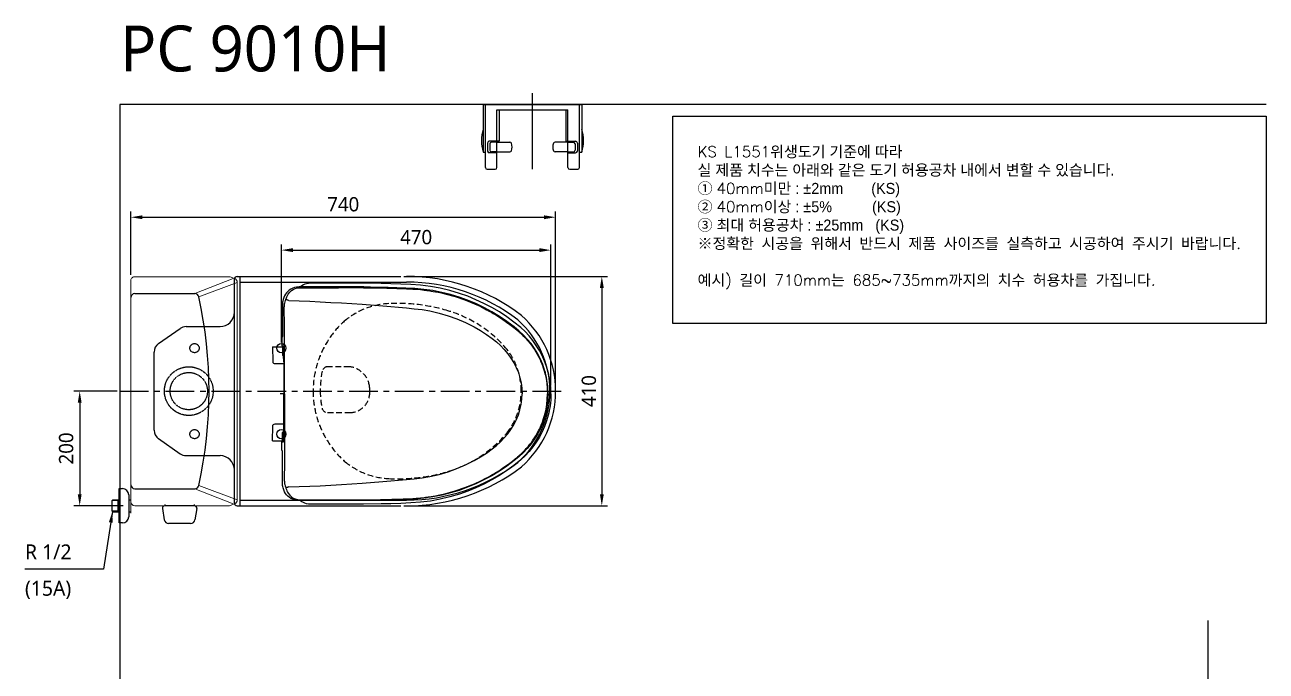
# Model space of a CAD drawing. Extents: x 4642 to 6831, y -64 to 2191.
# Drawn here: x 4665 to 6831, y 1063 to 2191 of the extents above; entities that cross this region are included whole.
import ezdxf

# ---------------------------------------------------------------- set-up
doc = ezdxf.new("R2010")
doc.units = 0
doc.header["$LTSCALE"] = 20
doc.header["$MEASUREMENT"] = 0
for name, pattern in [('CENTER', [2, 1.25, -0.25, 0.25, -0.25]), ('HIDDEN', [0.375, 0.25, -0.125]), ('HIDDEN2', [0.1875, 0.125, -0.0625])]:
    doc.linetypes.add(name, pattern=pattern)
doc.layers.get('0').update_dxf_attribs({"linetype": 'CONTINUOUS'})
doc.layers.get('DEFPOINTS').update_dxf_attribs({"linetype": 'CONTINUOUS'})
for name, color, linetype in [('1', 1, 'CONTINUOUS'), ('2', 2, 'CONTINUOUS'), ('3', 3, 'CONTINUOUS'), ('4', 4, 'CONTINUOUS'), ('6', 6, 'CONTINUOUS'), ('CEN', 1, 'CENTER'), ('CENTER', 2, 'CENTER'), ('FAUCET', 4, 'CONTINUOUS')]:
    doc.layers.add(name, color=color, linetype=linetype)
doc.styles.add('GHS', font='romans', dxfattribs={"bigfont": 'ghs'})
doc.styles.add('ROMANS', font='romans.shx')
doc.styles.get("Standard").update_dxf_attribs({"font": 'NanumGothic.ttf'})
doc.dimstyles.new('ISO-25', dxfattribs={"dimtxt": 15, "dimasz": 15, "dimexe": 5, "dimexo": 0.625, "dimgap": 3, "dimtad": 1, "dimtxsty": 'Standard', "dimcen": 2.5, "dimadec": 0, "dimazin": 0, "dimtfac": 1, "dimtmove": 0, "dimatfit": 3, "dimfxl": 0, "dimarcsym": 0})
doc.dimstyles.get("Standard").update_dxf_attribs({"dimtxt": 0.18, "dimasz": 0.18, "dimexe": 0.18, "dimexo": 0.0625, "dimgap": 0.09, "dimtad": 0, "dimtih": 1, "dimtoh": 1, "dimdec": 4, "dimzin": 0, "dimdsep": 46, "dimtxsty": 'Standard', "dimcen": 0.09, "dimadec": 0, "dimazin": 0, "dimtfac": 1, "dimtdec": 4, "dimtofl": 0, "dimtmove": 0, "dimatfit": 3, "dimfxl": 0, "dimtolj": 1, "dimtzin": 0, "dimarcsym": 0})

# ---------------------------------------------------------------- blocks, each defined once
blk = doc.blocks.new('A$C1DB11E7F')
for p, q in [((110.7, 485.8, 0), (110.7, 474.3, 0)), ((110.7, 485.8, 0), (136.3, 485.3, 0)), ((110.7, 483.8, 0), (110.7, 480.8, 0)), ((140.2, 481.3, 0), (140.2, 474.3, 0)), ((245.2, 481.3, 0), (245.2, 474.3, 0)), ((274.7, 485.8, 0), (249.1, 485.3, 0)), ((274.7, 485.8, 0), (274.7, 474.3, 0)), ((274.7, 483.8, 0), (274.7, 480.8, 0)), ((94.6, 469.2, 0), (108.7, 469.2, 0)), ((110.7, 474.3, 0), (110.7, 468.5, 0)), ((112.2, 468.5, 0), (124.4, 468.5, 0)), ((124.5, 467.7, 0), (124.4, 468.3, 0)), ((125.9, 467, 0), (126, 465.9, 0)), ((126.2, 467, 0), (126.2, 467.9, 0)), ((126.2, 466.3, 0), (126.2, 467, 0)), ((126.2, 466.3, 0), (126.2, 465.9, 0)), ((137.2, 466.1, 0), (126.2, 466.3, 0)), ((140.2, 474.3, 0), (140.2, 465.8, 0)), ((245.2, 474.3, 0), (245.2, 465.8, 0)), ((248.1, 466.1, 0), (259.2, 466.3, 0)), ((259.2, 467, 0), (259.2, 467.9, 0)), ((259.2, 466.3, 0), (259.2, 467, 0)), ((259.2, 466.3, 0), (259.2, 465.9, 0)), ((259.5, 467, 0), (259.4, 465.9, 0)), ((260.9, 467.7, 0), (261, 468.3, 0)), ((273.2, 468.5, 0), (261, 468.5, 0)), ((274.7, 474.3, 0), (274.7, 468.5, 0)), ((290.8, 469.2, 0), (276.7, 469.2, 0)), ((6.4, 439.1, 0), (6.4, 439.1, 0)), ((6.4, 439.1, 0), (6.4, 439.1, 0)), ((379, 439.1, 0), (379, 439.1, 0)), ((379, 439.1, 0), (379, 439.1, 0))]:
    blk.add_line(p, q)
at = {"elevation": 0}
for points in [[(136.3, 485.3), (137.2, 485.2), (138, 484.9), (139.1, 484.1), (139.9, 482.8), (140.2, 481.3)], [(249.1, 485.3), (248.2, 485.2), (247.4, 484.9), (246.3, 484.1), (245.5, 482.8), (245.2, 481.3)], [(6.8, 444), (7.6, 447.4), (8.7, 450.4), (10.2, 453.6), (12.3, 456.7), (14.2, 458.9), (16.4, 461.1), (19, 463.1), (21.9, 464.8), (25, 466.2), (28.5, 467.3), (31.2, 467.9)], [(28.3, 462.4), (25.6, 461.5), (23.4, 460.6), (21.1, 459.5), (19.2, 458.3), (15.6, 455.6), (12.8, 452.7), (10.7, 449.5), (9.2, 446.1), (8.1, 442.3), (7.8, 438.3)], [(41, 465.1), (40.4, 465), (39.8, 465), (39.1, 465), (38.4, 464.9), (37.7, 464.9), (37.4, 464.8), (36.7, 464.8), (36.1, 464.7), (35.4, 464.5), (34.5, 464.4), (32.2, 463.8), (30.3, 463.1), (28.3, 462.4)], [(30.2, 457.3), (29.5, 458.9), (29.2, 459.7), (29.2, 459.8), (29.1, 459.9), (28.9, 460.4), (28.5, 461.6), (28.3, 462.4)], [(30.2, 457.3), (30.7, 439), (31.4, 420.7), (32.3, 402.3), (33.3, 383.9), (34.4, 365.5), (36.7, 329.3), (39.4, 293.1), (40.6, 279.4), (41.7, 265.7), (43, 252), (44.3, 238.4), (45.9, 224.7), (48.3, 211.2), (52, 195.2), (56.6, 179.4), (62.2, 163.9), (68.7, 148.8), (76.1, 134.1)], [(192.7, 464.8), (178.9, 464.8), (165.2, 464.9), (151.5, 464.9), (137.8, 464.9), (124.1, 464.9), (109.7, 464.9), (75.1, 465), (41, 465.1)], [(94, 469.1), (94, 469.1), (94.1, 469.1)], [(94.1, 469.1), (94.3, 469.2)], [(94.3, 469.2), (94.6, 469.2)], [(94.6, 469.2), (94.7, 469.2)], [(94.6, 469.2), (94.7, 469.2)], [(110.7, 466.9), (110.7, 467), (110.8, 467.5), (110.9, 467.7), (111.1, 468), (111.2, 468.1), (111.3, 468.2), (111.6, 468.4), (111.9, 468.5), (112.2, 468.5)], [(110.7, 468.5), (110.7, 468), (110.7, 467.4), (110.7, 467.1)], [(124.4, 468.3), (124.4, 468.5), (124.4, 468.5)], [(124.4, 468.5), (124.7, 468.5), (124.9, 468.4), (125.2, 468.3), (125.4, 468.1), (125.8, 467.6), (125.8, 467.4)], [(124.5, 465.9), (124.5, 466), (124.5, 467), (124.5, 467.7)], [(125.8, 467.4), (125.9, 467)], [(192.7, 464.8), (206.5, 464.8), (220.2, 464.9), (233.9, 464.9), (247.6, 464.9), (261.3, 464.9), (275.7, 464.9), (310.3, 465), (344.4, 465.1)], [(259.6, 467.4), (259.5, 467)], [(261, 468.5), (260.7, 468.5), (260.5, 468.4), (260.2, 468.3), (260, 468.1), (259.6, 467.6), (259.6, 467.4)], [(260.9, 465.9), (260.9, 466), (260.9, 467), (260.9, 467.7)], [(261, 468.3), (261, 468.5), (261, 468.5)], [(274.7, 466.9), (274.7, 467), (274.6, 467.5), (274.5, 467.7), (274.3, 468), (274.2, 468.1), (274.1, 468.2), (273.8, 468.4), (273.5, 468.5), (273.2, 468.5)], [(274.7, 468.5), (274.7, 468), (274.7, 467.4), (274.7, 467.1)], [(290.8, 469.2), (290.7, 469.2)], [(290.8, 469.2), (290.7, 469.2)], [(291.1, 469.2), (290.8, 469.2)], [(291.3, 469.1), (291.1, 469.2)], [(291.4, 469.1), (291.4, 469.1), (291.3, 469.1)], [(355.2, 457.3), (354.7, 439), (354, 420.7), (353.1, 402.3), (352.1, 383.9), (351, 365.5), (348.7, 329.3), (346, 293.1), (344.8, 279.4), (343.7, 265.7), (342.4, 252), (341.1, 238.4), (339.5, 224.7), (337.1, 211.2), (333.4, 195.2), (328.8, 179.4), (323.2, 163.9), (316.7, 148.8), (309.3, 134.1)], [(344.4, 465.1), (345, 465), (345.6, 465), (346.3, 465), (347, 464.9), (347.7, 464.9), (348, 464.8), (348.7, 464.8), (349.3, 464.7), (350, 464.5), (350.9, 464.4), (353.2, 463.8), (355.1, 463.1), (357.1, 462.4)], [(378.6, 444), (377.8, 447.4), (376.7, 450.4), (375.2, 453.6), (373.1, 456.7), (371.2, 458.9), (369, 461.1), (366.4, 463.1), (363.5, 464.8), (360.3, 466.2), (356.9, 467.3), (354.2, 467.9)], [(355.2, 457.3), (355.9, 458.9), (356.2, 459.7), (356.2, 459.8), (356.3, 459.9), (356.5, 460.4), (356.9, 461.6), (357.1, 462.4)], [(357.1, 462.4), (359.8, 461.5), (362, 460.6), (364.3, 459.5), (366.2, 458.3), (369.8, 455.6), (372.6, 452.7), (374.7, 449.5), (376.2, 446.1), (377.2, 442.3), (377.6, 438.3)], [(0, 419.2), (0.2, 422.7), (0.9, 426.2), (1.8, 429.2), (2.9, 431.8), (4.4, 434.6), (5.8, 436.7), (6.4, 437.4)], [(6.4, 439.1), (6.7, 443), (6.8, 444)], [(6.5, 326.4), (6.4, 345.4), (6.4, 376.3), (6.4, 383.1), (6.4, 389.8), (6.4, 396.1), (6.4, 402), (6.4, 405.8), (6.4, 410.6), (6.4, 416.3), (6.4, 422.9), (6.4, 430.6), (6.4, 439.1)], [(7.8, 438.3), (7.7, 427.1), (7.7, 416.6), (7.7, 406.6), (7.7, 397.5), (7.7, 394.3), (7.7, 391.2), (7.7, 387.9), (7.7, 384.8), (7.7, 382.7), (7.7, 379.9), (7.7, 376.6), (7.7, 375.7), (7.7, 374.7), (7.7, 373.7), (7.7, 372.6), (7.7, 371.5), (7.7, 370.4), (7.6, 361.2), (7.6, 350.9), (7.6, 339.6), (7.7, 327.1), (7.7, 323.8), (7.7, 322.3), (7.7, 320.8), (7.7, 319.2), (7.7, 317.6), (7.8, 315.9), (7.8, 314.1), (7.9, 309), (7.9, 303.5), (8.1, 297.5), (8.2, 291.1), (8.3, 286), (8.5, 281.5), (8.6, 277.5), (8.7, 274.1), (8.8, 271.2), (8.9, 268.8), (9.1, 263.2), (9.3, 257.5), (9.5, 251.9), (9.7, 248.2), (10, 241.1), (10.4, 235.3), (11.1, 227.3), (11.4, 224.1), (11.8, 221.3), (12.1, 218.7), (12.4, 216.6), (12.6, 214.7), (12.8, 213.3), (13.1, 211.3), (13.5, 208.7), (14.1, 205.4), (14.8, 201.3), (15.7, 196.5), (16.9, 191.1), (18.3, 184.9), (23.2, 167.2), (29, 150), (35.8, 133.2), (40.7, 122.5), (46, 112.1), (47.3, 109.7), (48.6, 107.5), (49.8, 105.2), (51.1, 102.9), (52.5, 100.6), (53.8, 98.4), (55.1, 96.2), (59.1, 89.8), (63.3, 83.6), (67.6, 77.4), (71.7, 71.8), (75.3, 67.1), (78.9, 62.6), (82.2, 58.5), (83, 57.5), (83.9, 56.6), (84.6, 55.7), (85.4, 54.8), (86.2, 54), (86.9, 53.1), (91.1, 48.7), (94.6, 45.2), (97.1, 42.9), (99, 41.2), (101.4, 39.1), (104.5, 36.6), (107.9, 34), (111.7, 31.3), (115.7, 28.6), (119.5, 26.3), (123.9, 23.8), (128.9, 21.1), (131, 20.1), (133.3, 19), (135.6, 18), (138.1, 16.9), (140.7, 15.9), (143.4, 14.8), (147.7, 13.3), (152.9, 11.7), (159, 10.1), (166.1, 8.5), (174, 7.3), (182.9, 6.4), (192.7, 6)], [(377.6, 438.3), (377.7, 427.1), (377.7, 416.6), (377.7, 406.6), (377.7, 397.5), (377.7, 394.3), (377.7, 391.2), (377.7, 387.9), (377.7, 384.8), (377.7, 382.7), (377.7, 379.9), (377.7, 376.6), (377.7, 375.7), (377.7, 374.7), (377.7, 373.7), (377.7, 372.6), (377.7, 371.5), (377.7, 370.4), (377.8, 361.2), (377.8, 350.9), (377.8, 339.6), (377.7, 327.1), (377.7, 323.8), (377.7, 322.3), (377.7, 320.8), (377.7, 319.2), (377.6, 317.6), (377.6, 315.9), (377.6, 314.1), (377.5, 309), (377.5, 303.5), (377.3, 297.5), (377.2, 291.1), (377.1, 286), (376.9, 281.5), (376.8, 277.5), (376.7, 274.1), (376.6, 271.2), (376.5, 268.8), (376.3, 263.2), (376.1, 257.5), (375.9, 251.9), (375.7, 248.2), (375.4, 241.1), (375, 235.3), (374.3, 227.3), (374, 224.1), (373.6, 221.3), (373.3, 218.7), (373, 216.6), (372.8, 214.7), (372.6, 213.3), (372.3, 211.3), (371.9, 208.7), (371.3, 205.4), (370.6, 201.3), (369.7, 196.5), (368.5, 191.1), (367.1, 184.9), (362.2, 167.2), (356.4, 150), (349.6, 133.2), (344.7, 122.5), (339.3, 112.1), (338.1, 109.7), (336.8, 107.5), (335.6, 105.2), (334.3, 102.9), (332.9, 100.6), (331.6, 98.4), (330.3, 96.2), (326.3, 89.8), (322.1, 83.6), (317.8, 77.4), (313.7, 71.8), (310.1, 67.1), (306.5, 62.6), (303.2, 58.5), (302.3, 57.5), (301.5, 56.6), (300.8, 55.7), (300, 54.8), (299.2, 54), (298.5, 53.1), (294.3, 48.7), (290.7, 45.2), (288.3, 42.9), (286.4, 41.2), (284, 39.1), (280.9, 36.6), (277.5, 34), (273.7, 31.3), (269.7, 28.6), (265.9, 26.3), (261.5, 23.8), (256.5, 21.1), (254.4, 20.1), (252.1, 19), (249.8, 18), (247.3, 16.9), (244.7, 15.9), (242, 14.8), (237.7, 13.3), (232.5, 11.7), (226.4, 10.1), (219.3, 8.5), (211.4, 7.3), (202.5, 6.4), (192.7, 6)], [(379, 439.1), (378.7, 443), (378.6, 444)], [(378.9, 326.4), (379, 345.4), (379, 376.3), (379, 383.1), (379, 389.8), (379, 396.1), (379, 402), (379, 405.8), (379, 410.6), (379, 416.3), (379, 422.9), (379, 430.6), (379, 439.1)], [(385.4, 419.2), (385.2, 422.7), (384.5, 426.2), (383.6, 429.2), (382.5, 431.8), (381, 434.6), (379.6, 436.7), (379, 437.4)], [(192.7, 0), (188.5, 0.1), (182.1, 0.4), (176.5, 0.9), (171.8, 1.4), (167.9, 2), (163.7, 2.8), (159.4, 3.7), (155.1, 4.7), (145.2, 7.6), (135.6, 11.1), (126.2, 15.3), (117, 20.1), (108.3, 25.5), (99.9, 31.4), (91.9, 38), (84.4, 45), (77.4, 52.6), (67.7, 64.6), (58.6, 77), (50.1, 89.9), (42.3, 103.2), (35.1, 116.9), (28.6, 130.9), (22.7, 145.2), (17.6, 159.7), (12.7, 176.3), (8.7, 193.1), (5.6, 210.1), (3.5, 227.3), (2.3, 244.5), (1.5, 261.8), (0.9, 279.1), (0.5, 296.4), (0.1, 326.8), (0, 357.2), (0, 363.9), (0, 370.5), (0, 376.7), (0, 382.6), (0, 386.3), (0, 391), (0, 396.6), (0, 403.2), (0, 410.7), (0, 419.2)], [(0, 419.2), (0, 419.2), (0, 419.2)], [(192.7, 0), (196.9, 0.1), (203.3, 0.4), (208.9, 0.9), (213.6, 1.4), (217.4, 2), (221.7, 2.8), (226, 3.7), (230.3, 4.7), (240.1, 7.6), (249.8, 11.1), (259.2, 15.3), (268.3, 20.1), (277.1, 25.5), (285.5, 31.4), (293.5, 38), (301, 45), (308, 52.6), (317.7, 64.6), (326.8, 77), (335.3, 89.9), (343.1, 103.2), (350.3, 116.9), (356.8, 130.9), (362.7, 145.2), (367.8, 159.7), (372.7, 176.3), (376.7, 193.1), (379.8, 210.1), (381.9, 227.3), (383.1, 244.5), (383.9, 261.8), (384.5, 279.1), (384.9, 296.4), (385.3, 326.8), (385.4, 357.2), (385.4, 363.9), (385.4, 370.5), (385.4, 376.7), (385.4, 382.6), (385.4, 386.3), (385.4, 391), (385.4, 396.6), (385.4, 403.2), (385.4, 410.7), (385.4, 419.2)], [(385.4, 419.2), (385.4, 419.2), (385.4, 419.2)], [(181.8, 5.3), (178.8, 5.6), (173.2, 6.3), (168.4, 7), (164.5, 7.7), (160.2, 8.6), (155.9, 9.7), (151.6, 10.9), (141.7, 14.3), (132.1, 18.3), (122.8, 23.1), (113.9, 28.5), (105.3, 34.6), (97.3, 41.2), (89.7, 48.5), (82.7, 56.2), (76.1, 64.3), (66.6, 76.8), (57.9, 89.7), (49.7, 103.1), (42.3, 116.9), (35.5, 131), (29.5, 145.5), (24.2, 160.2), (19.6, 175.2), (15.9, 190.5), (12.8, 205.9), (10.6, 221.5), (9.1, 237.1), (8.3, 252.8), (7.2, 283.7), (6.6, 314.5), (6.5, 326.4)], [(203.6, 5.3), (206.6, 5.6), (212.2, 6.3), (217, 7), (220.9, 7.7), (225.2, 8.6), (229.5, 9.7), (233.8, 10.9), (243.7, 14.3), (253.3, 18.3), (262.6, 23.1), (271.5, 28.5), (280.1, 34.6), (288.1, 41.2), (295.7, 48.5), (302.7, 56.2), (309.3, 64.3), (318.7, 76.8), (327.5, 89.7), (335.7, 103.1), (343.1, 116.9), (349.9, 131), (355.9, 145.5), (361.2, 160.2), (365.7, 175.2), (369.5, 190.5), (372.6, 205.9), (374.8, 221.5), (376.2, 237.1), (377, 252.8), (378.2, 283.7), (378.8, 314.5), (378.9, 326.4)], [(76.1, 134.1), (82.4, 123.1), (89.2, 112.5), (96.5, 102.2), (102.2, 94.7), (108.7, 87.8), (115.6, 81.3), (122.9, 75.3), (130.5, 69.7), (138.5, 64.7), (146.9, 60.4), (155.7, 56.8), (164.7, 54), (173.9, 51.9), (183.3, 50.7), (192.7, 50.3)], [(309.3, 134.1), (303, 123.1), (296.2, 112.5), (288.9, 102.2), (283.2, 94.7), (276.7, 87.8), (269.8, 81.3), (262.5, 75.3), (254.9, 69.7), (246.8, 64.7), (238.5, 60.4), (229.7, 56.8), (220.7, 54), (211.5, 51.9), (202.1, 50.7), (192.7, 50.3)], [(192.7, 4.9), (185.3, 5.1), (181.8, 5.3)], [(192.7, 4.9), (200.1, 5.1), (203.6, 5.3)]]:
    blk.add_lwpolyline(points, dxfattribs=at)
at = {"extrusion": (0, 0, -1)}
for centre, major_axis, ratio, start_param, end_param in [((108.8, 467.6, 0), (0.24, -1.54), 0.922859, 3.294378, 4.866949), ((137.2, 463.1, 0), (-3, 0), 0.999391, 1.58825, 1.913167), ((137.2, 463.1, 0), (-3, 0), 0.999391, 1.913167, 1.94548)]:
    blk.add_ellipse(centre, major_axis=major_axis, ratio=ratio, start_param=start_param, end_param=end_param, dxfattribs=at)
for centre, major_axis, ratio, start_param, end_param in [((248.2, 463.1, 0), (3, 0), 0.999391, 1.913167, 1.94548), ((248.2, 463.1, 0), (3, 0), 0.999391, 1.58825, 1.913167), ((276.6, 467.6, 0), (-0.24, -1.54), 0.922859, 3.294378, 4.866949)]:
    blk.add_ellipse(centre, major_axis=major_axis, ratio=ratio, start_param=start_param, end_param=end_param)
for points, knots in [([(31.2, 467.9, 0), (31.4, 467.9, 0), (32.4, 468, 0), (34, 468.2, 0), (35.4, 468.3, 0), (36.1, 468.3, 0)], [0.8969833, 0.8969833, 0.8969833, 0.8969833, 0.9130435, 0.9565217, 1, 1, 1, 1]), ([(36.1, 468.3, 0), (38.3, 468.3, 0), (42.6, 468.3, 0), (48.6, 468.3, 0), (54.2, 468.3, 0), (59.4, 468.3, 0), (64.2, 468.3, 0), (68.8, 468.3, 0), (73, 468.3, 0), (76.9, 468.3, 0), (80.5, 468.3, 0), (83.9, 468.3, 0), (86.8, 468.3, 0), (88.6, 468.2, 0), (89.3, 468.2, 0)], [0, 0, 0, 0, 0.0833333, 0.1666667, 0.25, 0.3333333, 0.4166667, 0.5, 0.5833333, 0.6666667, 0.75, 0.8333333, 0.9166667, 0.9899497, 0.9899497, 0.9899497, 0.9899497]), ([(108.7, 469.2, 0), (108.7, 469.2, 0), (108.7, 469.2, 0), (108.7, 469.1, 0), (108.8, 469.1, 0)], [0.8469089, 0.8469089, 0.8469089, 0.8469089, 0.9166667, 1, 1, 1, 1]), ([(110.2, 467.6, 0), (110.2, 467.4, 0), (110.2, 466.9, 0), (110.2, 466.5, 0), (110.2, 466.2, 0), (110.2, 466.2, 0)], [0, 0, 0, 0, 0.3333333, 0.6666667, 0.6977408, 0.6977408, 0.6977408, 0.6977408]), ([(110.6, 466.1, 0), (110.6, 466.1, 0), (110.6, 466.1, 0), (110.6, 466.2, 0), (110.6, 466.3, 0), (110.6, 466.4, 0), (110.7, 466.9, 0)], [0.4380291, 0.4380291, 0.4380291, 0.4380291, 0.4524758, 0.4524758, 0.4524758, 0.5595101, 0.5595101, 0.5595101, 0.5595101]), ([(274.8, 466.1, 0), (274.8, 466.1, 0), (274.8, 466.1, 0), (274.8, 466.2, 0), (274.8, 466.3, 0), (274.7, 466.4, 0), (274.7, 466.9, 0)], [0.4380291, 0.4380291, 0.4380291, 0.4380291, 0.4524758, 0.4524758, 0.4524758, 0.5595101, 0.5595101, 0.5595101, 0.5595101]), ([(275.2, 467.6, 0), (275.2, 467.4, 0), (275.2, 466.9, 0), (275.2, 466.5, 0), (275.2, 466.2, 0), (275.2, 466.2, 0)], [0, 0, 0, 0, 0.3333333, 0.6666667, 0.6977408, 0.6977408, 0.6977408, 0.6977408]), ([(276.7, 469.2, 0), (276.7, 469.2, 0), (276.7, 469.2, 0), (276.6, 469.1, 0), (276.6, 469.1, 0)], [0.8469089, 0.8469089, 0.8469089, 0.8469089, 0.9166667, 1, 1, 1, 1]), ([(349.3, 468.3, 0), (347.1, 468.3, 0), (342.8, 468.3, 0), (336.8, 468.3, 0), (331.2, 468.3, 0), (326, 468.3, 0), (321.2, 468.3, 0), (316.6, 468.3, 0), (312.4, 468.3, 0), (308.5, 468.3, 0), (304.9, 468.3, 0), (301.5, 468.3, 0), (298.6, 468.3, 0), (296.8, 468.2, 0), (296.1, 468.2, 0)], [0, 0, 0, 0, 0.0833333, 0.1666667, 0.25, 0.3333333, 0.4166667, 0.5, 0.5833333, 0.6666667, 0.75, 0.8333333, 0.9166667, 0.9899497, 0.9899497, 0.9899497, 0.9899497]), ([(354.2, 467.9, 0), (354, 467.9, 0), (353, 468, 0), (351.4, 468.2, 0), (350, 468.3, 0), (349.3, 468.3, 0)], [0.8969833, 0.8969833, 0.8969833, 0.8969833, 0.9130435, 0.9565217, 1, 1, 1, 1])]:
    blk.add_open_spline(points, degree=3, knots=knots)
for points in [[(89.3, 468.2, 0), (89.4, 468.2, 0), (89.5, 468.2, 0), (89.6, 468.2, 0)], [(89.6, 468.2, 0), (89.8, 468.2, 0), (90.1, 468.2, 0), (90.5, 468.2, 0), (91, 468.2, 0), (91.4, 468.3, 0), (91.8, 468.3, 0), (92.1, 468.4, 0), (92.5, 468.4, 0), (92.7, 468.5, 0), (93, 468.5, 0), (93.2, 468.6, 0), (93.3, 468.7, 0), (93.3, 468.7, 0)], [(93.3, 468.7, 0), (93.4, 468.7, 0), (93.5, 468.8, 0), (93.7, 468.9, 0), (93.9, 469, 0), (94, 469.1, 0)], [(108.8, 469.1, 0), (108.8, 468.8, 0), (108.9, 468.2, 0), (109, 467.4, 0), (109.1, 466.9, 0), (109.1, 466.6, 0)], [(109.1, 466.6, 0), (109.1, 466.6, 0), (109.2, 466.5, 0), (109.2, 466.5, 0), (109.4, 466.4, 0), (109.6, 466.3, 0), (109.8, 466.3, 0), (110, 466.2, 0), (110.3, 466.1, 0), (110.7, 466.1, 0), (111.1, 466, 0), (111.4, 466, 0), (111.9, 466, 0), (112.3, 465.9, 0), (112.7, 465.9, 0), (113, 465.9, 0), (113.2, 465.9, 0)], [(111.9, 468.4, 0), (111.5, 468.5, 0), (111.1, 468.5, 0), (110.7, 468.5, 0)], [(113.2, 465.9, 0), (116.1, 465.9, 0), (122.2, 465.9, 0), (131.9, 465.9, 0), (142.4, 465.9, 0), (153.7, 465.9, 0), (165.7, 465.9, 0), (178.7, 465.9, 0), (187.9, 465.9, 0), (192.7, 465.9, 0)], [(126.2, 467.9, 0), (126, 467.9, 0), (125.8, 467.9, 0), (125.6, 467.9, 0)], [(272.2, 465.9, 0), (269.3, 465.9, 0), (263.2, 465.9, 0), (253.5, 465.9, 0), (243, 465.9, 0), (231.7, 465.9, 0), (219.6, 465.9, 0), (206.7, 465.9, 0), (197.5, 465.9, 0), (192.7, 465.9, 0)], [(259.2, 467.9, 0), (259.4, 467.9, 0), (259.6, 467.9, 0), (259.8, 467.9, 0)], [(276.3, 466.6, 0), (276.2, 466.6, 0), (276.2, 466.5, 0), (276.1, 466.5, 0), (276, 466.4, 0), (275.8, 466.3, 0), (275.6, 466.3, 0), (275.4, 466.2, 0), (275, 466.1, 0), (274.7, 466.1, 0), (274.3, 466, 0), (273.9, 466, 0), (273.5, 466, 0), (273.1, 465.9, 0), (272.6, 465.9, 0), (272.3, 465.9, 0), (272.2, 465.9, 0)], [(273.5, 468.4, 0), (273.9, 468.5, 0), (274.3, 468.5, 0), (274.7, 468.5, 0)], [(276.6, 469.1, 0), (276.6, 468.8, 0), (276.5, 468.2, 0), (276.3, 467.4, 0), (276.3, 466.9, 0), (276.3, 466.6, 0)], [(292.1, 468.7, 0), (292, 468.7, 0), (291.9, 468.8, 0), (291.6, 468.9, 0), (291.5, 469, 0), (291.4, 469.1, 0)], [(295.8, 468.2, 0), (295.6, 468.2, 0), (295.3, 468.2, 0), (294.9, 468.2, 0), (294.4, 468.2, 0), (294, 468.3, 0), (293.6, 468.3, 0), (293.3, 468.4, 0), (292.9, 468.4, 0), (292.6, 468.5, 0), (292.4, 468.5, 0), (292.2, 468.6, 0), (292.1, 468.7, 0), (292.1, 468.7, 0)], [(296.1, 468.2, 0), (296, 468.2, 0), (295.9, 468.2, 0), (295.8, 468.2, 0)]]:
    blk.add_open_spline(points, degree=3)
at = {"layer": 'CEN', "ltscale": 20}
blk.add_line((192.7, 465.9, 0), (192.7, 472.2, 0), dxfattribs=at)
blk = doc.blocks.new('*D23')
at = {"layer": '3', "color": 3, "lineweight": -2}
for p, q in [((4826.5, 1551.8), (4751.2, 1551.8)), ((4761.2, 1531.8), (4761.2, 1371.8)), ((4836.8, 1351.8), (4751.2, 1351.8))]:
    blk.add_line(p, q, dxfattribs=at)
at = {"layer": '3', "color": 3}
for points in [[(4757.8, 1531.8), (4764.5, 1531.8), (4761.2, 1551.8)], [(4757.8, 1371.8), (4764.5, 1371.8), (4761.2, 1351.8)]]:
    blk.add_solid(points, dxfattribs=at)
at = {"layer": 'DEFPOINTS', "color": 0}
for p in [(4836.5, 1551.8), (4761.2, 1351.8), (4846.8, 1351.8)]:
    blk.add_point(p, dxfattribs=at)
at = {"layer": '3', "color": 2, "insert": (4737.6, 1451.8), "char_height": 25, "attachment_point": 5, "rotation": 90}
blk.add_mtext('\\A1;200', dxfattribs=at)
blk = doc.blocks.new('*D26')
at = {"layer": '3', "color": 3, "lineweight": -2}
for p, q in [((5113, 1636.8), (5113, 1807.7)), ((5133, 1797.7), (5563.1, 1797.7)), ((5583.1, 1561.8), (5583.1, 1807.7))]:
    blk.add_line(p, q, dxfattribs=at)
at = {"layer": '3', "color": 3}
for points in [[(5133, 1801.1), (5133, 1794.4), (5113, 1797.7)], [(5563.1, 1801.1), (5563.1, 1794.4), (5583.1, 1797.7)]]:
    blk.add_solid(points, dxfattribs=at)
at = {"layer": 'DEFPOINTS', "color": 0}
for p in [(5583.1, 1797.7), (5113, 1626.8), (5583.1, 1551.8)]:
    blk.add_point(p, dxfattribs=at)
at = {"layer": '3', "color": 2, "insert": (5348.1, 1820.2), "char_height": 25, "attachment_point": 5}
blk.add_mtext('\\A1;470', dxfattribs=at)
blk = doc.blocks.new('*D27')
at = {"layer": '3', "color": 3, "lineweight": -2}
for p, q in [((5326.5, 1751.8), (5682, 1751.8)), ((5672, 1731.8), (5672, 1371.8)), ((5326.5, 1351.8), (5682, 1351.8))]:
    blk.add_line(p, q, dxfattribs=at)
at = {"layer": '3', "color": 3}
for points in [[(5668.7, 1731.8), (5675.4, 1731.8), (5672, 1751.8)], [(5668.7, 1371.8), (5675.4, 1371.8), (5672, 1351.8)]]:
    blk.add_solid(points, dxfattribs=at)
at = {"layer": 'DEFPOINTS', "color": 0}
for p in [(5316.5, 1751.8), (5316.5, 1351.8), (5672, 1351.8)]:
    blk.add_point(p, dxfattribs=at)
at = {"layer": '3', "color": 2, "insert": (5649.5, 1551.8), "char_height": 25, "attachment_point": 5, "rotation": 90}
blk.add_mtext('\\A1;410', dxfattribs=at)
blk = doc.blocks.new('*D33')
at = {"layer": '3', "color": 3, "lineweight": -2}
for p, q in [((4850.4, 1754.8), (4850.4, 1865.1)), ((5591.4, 1562), (5591.4, 1865.1)), ((4870.4, 1855.1), (5571.4, 1855.1))]:
    blk.add_line(p, q, dxfattribs=at)
at = {"layer": '3', "color": 3}
for points in [[(4870.4, 1858.4), (4870.4, 1851.7), (4850.4, 1855.1)], [(5571.4, 1858.4), (5571.4, 1851.7), (5591.4, 1855.1)]]:
    blk.add_solid(points, dxfattribs=at)
at = {"layer": 'DEFPOINTS', "color": 0}
for p in [(5591.4, 1855.1), (4850.4, 1744.8), (5591.4, 1552)]:
    blk.add_point(p, dxfattribs=at)
at = {"layer": '3', "color": 2, "insert": (5220.9, 1877.6), "char_height": 25, "attachment_point": 5}
blk.add_mtext('\\A1;740', dxfattribs=at)

msp = doc.modelspace()

# ---------------------------------------------------------------- linework, layer by layer
at = {"linetype": 'Continuous', "lineweight": 0}
for p, q in [((4850.4, 1744.8), (4850.4, 1551.8)), ((4857.4, 1751.3), (5021.6, 1751.3)), ((4962.1, 1722.1), (5028.7, 1748.3)), ((5035.6, 1741.3), (4968.9, 1716.3)), ((5023.5, 1751), (5031.5, 1748.1)), ((5036, 1741.4), (5036, 1551.8)), ((4850.4, 1676.8), (4850.4, 1714.3)), ((4850.4, 1676.8), (4850.4, 1551.8)), ((4850.4, 1358.7), (4850.4, 1551.8)), ((4850.4, 1426.7), (4850.4, 1551.8)), ((5036, 1362.1), (5036, 1551.8)), ((5035.6, 1362.2), (4968.9, 1387.2)), ((4850.4, 1376.7), (4850.4, 1339.2)), ((4962.1, 1381.5), (5028.7, 1355.3)), ((4857.4, 1351.7), (5021.6, 1351.7)), ((5023.5, 1352.1), (5031.5, 1355.4))]:
    msp.add_line(p, q, dxfattribs=at)
for p, q in [((5031, 1414.3), (5031, 1746.8)), ((5041, 1414.3), (5041, 1751.8)), ((4857.4, 1722.1), (4962, 1722.1)), ((4898.7, 1634.7), (4936.4, 1661)), ((4891, 1551.8), (4891, 1619.9)), ((4891, 1483.6), (4891, 1551.8)), ((4898.7, 1468.9), (4936.4, 1442.5)), ((5031, 1356.8), (5031, 1414.3)), ((5041, 1351.8), (5041, 1414.3)), ((4857.4, 1381.5), (4962, 1381.5))]:
    msp.add_line(p, q)
at = {"linetype": 'Continuous'}
for p, q in [((5036, 1751.8), (5321.5, 1751.8)), ((5041, 1741.8), (5331.5, 1741.8)), ((5036, 1351.8), (5321.5, 1351.8)), ((5041, 1361.8), (5331.5, 1361.8))]:
    msp.add_line(p, q, dxfattribs=at)
at = {"ltscale": 0.1}
for p, q in [((4946.7, 1664.3), (5006, 1664.3)), ((4946.7, 1439.3), (5006, 1439.3))]:
    msp.add_line(p, q, dxfattribs=at)
at = {"linetype": 'HIDDEN2', "ltscale": 0.1}
for centre, radius in [((4961.5, 1626.8), 8), ((4951.5, 1551.8), 42.5), ((4951.5, 1551.8), 32.5), ((4961.5, 1476.8), 8)]:
    msp.add_circle(centre, radius, dxfattribs=at)
at = {"linetype": 'Continuous'}
for centre in [(5113, 1626.8), (5113, 1476.8)]:
    msp.add_circle(centre, 8, dxfattribs=at)
at = {"linetype": 'Continuous', "lineweight": 0}
for centre, radius, start, end in [((4857, 1744.8), 6.58, 86.374, 179.3015), ((5021.6, 1746.3), 5, 67.5667, 90), ((5028.8, 1741.4), 7.25, 0, 67.5667), ((4857.4, 1358.7), 7, 180.0383, 270.0382), ((5021.6, 1356.7), 5, 270, 292.4333), ((5028.8, 1362.1), 7.25, 292.4333, 0)]:
    msp.add_arc(centre, radius, start, end, dxfattribs=at)
for centre, radius, start, end in [((5036, 1746.8), 5, 90, 180), ((4857.4, 1715), 7.05, 90, 180), ((4962, 1715), 7.05, 11.3395, 90), ((5006, 1689.3), 25, 270, 0), ((4909, 1619.9), 18, 124.992, 180), ((4909, 1483.6), 18, 180, 235.008), ((5006, 1414.3), 25, 0, 90), ((4857.4, 1388.5), 7.05, 180, 270), ((4962, 1388.5), 7.05, 270, 348.6605), ((5036, 1356.8), 5, 180, 270)]:
    msp.add_arc(centre, radius, start, end)
at = {"linetype": 'Continuous'}
for centre, radius, start, end in [((5416, 1552), 165.4, 359.9196, 48.5535), ((5416.1, 1552), 175.3, 359.9239, 48.7209), ((5416, 1551.5), 165.4, 311.4465, 0.0804), ((5416.1, 1551.5), 175.3, 311.2791, 0.0761)]:
    msp.add_arc(centre, radius, start, end, dxfattribs=at)
at = {"ltscale": 0.1}
for centre, start, end in [((4946.7, 1646.3), 90, 124.992), ((4946.7, 1457.3), 235.008, 270)]:
    msp.add_arc(centre, 18, start, end, dxfattribs=at)
at = {"layer": '1'}
msp.add_line((5551, 1938.8), (5551, 2071.5), dxfattribs=at)
at = {"layer": '3', "color": 2, "linetype": 'HIDDEN', "ltscale": 2}
for p, q in [((5232.2, 1594.3), (5193.7, 1594.3)), ((5193.7, 1514.3), (5232.2, 1514.3))]:
    msp.add_line(p, q, dxfattribs=at)
at = {"layer": '3', "color": 4}
for p, q in [((4846.8, 1362), (4850.4, 1362)), ((4846.8, 1341.5), (4850.4, 1341.5))]:
    msp.add_line(p, q, dxfattribs=at)
at = {"layer": '3'}
msp.add_lwpolyline([(5795.9, 2031.2), (6831, 2031.2), (6831, 1669.7), (5795.9, 1669.7)], close=True, dxfattribs=at)
at = {"layer": '3', "color": 0}
for centre, radius, start, end in [((5331.9, 1424.1), 327.7, 52.4167, 90.0631), ((5331.9, 1424.1), 317.7, 52.4499, 90.0631), ((4223.9, 1551.8), 762.9, 347.5428, 12.4572), ((5331.9, 1679.4), 317.7, 269.9369, 307.5501), ((5331.9, 1679.4), 327.7, 269.9369, 307.5833)]:
    msp.add_arc(centre, radius, start, end, dxfattribs=at)
at = {"layer": '3', "color": 2, "linetype": 'HIDDEN', "ltscale": 2}
for centre, radius, start, end in [((5306.8, 1574.6), 130, 92.8031, 129.3492), ((5315.6, 1395.8), 309, 73.4958, 92.8031), ((5342.3, 1485.9), 215, 40.1131, 73.4958), ((5331.7, 1552), 163.3, 131.0763, 180.0826), ((5412.6, 1551.9), 118.8, 359.9294, 37.6229), ((5372.2, 1551.8), 191.4, 169.5901, 180.0039), ((5193.7, 1584.3), 10, 90, 167.8487), ((5227.3, 1554.8), 39.8, 7.6772, 82.8964), ((5217.4, 1551.8), 50, 0, 9.5941), ((5331.7, 1551.5), 163.3, 179.9174, 228.9237), ((5321.4, 1551.8), 140.6, 180, 192.1513), ((5232.2, 1549.3), 35, 270, 350.4059), ((5217.4, 1551.8), 50, 350.4059, 0), ((5412.6, 1551.6), 118.8, 322.3771, 0.0706), ((5193.7, 1524.3), 10, 192.1513, 270), ((5342.3, 1617.7), 215, 286.5042, 319.8869), ((5306.8, 1529), 130, 230.6508, 267.1969), ((5315.6, 1707.8), 309, 267.1969, 286.5042)]:
    msp.add_arc(centre, radius, start, end, dxfattribs=at)
at = {"layer": '4'}
for p, q in [((5465, 2051.8), (5637, 2051.8)), ((5465, 2051.8), (5465, 1968.8)), ((5469, 1941.8), (5469, 2051.8)), ((5489, 2042.5), (5613, 2042.5)), ((5489, 1941.8), (5489, 2042.5)), ((5492.7, 2042.5), (5492.7, 1987.5)), ((5609.2, 2042.5), (5609.2, 1987.5)), ((5613, 1941.8), (5613, 2042.5)), ((5633, 1941.8), (5633, 2051.8)), ((5637, 2051.8), (5637, 1968.8)), ((5472.6, 1984.5), (5472.6, 1970.5)), ((5489, 1987.5), (5475.6, 1987.5)), ((5476.6, 1983), (5476.6, 1972)), ((5489, 1986), (5479.6, 1986)), ((5492.7, 1987.5), (5489, 1987.5)), ((5489, 1986), (5511.4, 1986)), ((5613, 1986), (5590.5, 1986)), ((5609.2, 1987.5), (5613, 1987.5)), ((5613, 1987.5), (5626.3, 1987.5)), ((5613, 1986), (5622.3, 1986)), ((5625.3, 1983), (5625.3, 1972)), ((5629.3, 1984.5), (5629.3, 1970.5)), ((5465, 1968.8), (5469, 1968.8)), ((5489, 1967.5), (5475.6, 1967.5)), ((5489, 1969), (5479.6, 1969)), ((5489, 1969), (5511.4, 1969)), ((5613, 1969), (5590.5, 1969)), ((5613, 1969), (5622.3, 1969)), ((5613, 1967.5), (5626.3, 1967.5)), ((5633, 1968.8), (5637, 1968.8)), ((5472, 1938.8), (5486, 1938.8)), ((5616, 1938.8), (5630, 1938.8)), ((4829.8, 1321.8), (4829.8, 1381.8)), ((4829.8, 1381.8), (4835.8, 1381.8)), ((4846.8, 1370.8), (4846.8, 1332.8)), ((4817.8, 1361), (4818.8, 1362)), ((4817.8, 1342.5), (4817.8, 1361)), ((4828.3, 1361), (4817.8, 1361)), ((4818.8, 1362), (4829.8, 1362)), ((4828.3, 1341.5), (4828.3, 1362)), ((4828.3, 1361), (4829.3, 1362)), ((4829.8, 1361.4), (4829.8, 1342.1)), ((4828.3, 1342.5), (4817.8, 1342.5)), ((4818.8, 1341.5), (4817.8, 1342.5)), ((4818.8, 1341.5), (4829.8, 1341.5)), ((4829.3, 1341.5), (4828.3, 1342.5)), ((4835.8, 1321.8), (4829.8, 1321.8))]:
    msp.add_line(p, q, dxfattribs=at)
for centre, radius, start, end in [((5530.1, 1988.8), 68.2, 162.9409, 197.0591), ((5571.8, 1988.8), 68.2, 342.9409, 17.0591), ((5475.6, 1984.5), 3, 90, 180), ((5479.6, 1983), 3, 90, 180), ((5479.6, 1972), 3, 180, 270), ((5511.4, 1983), 3, 20.743, 90), ((5511.4, 1972), 3, 270, 339.257), ((5496.9, 1977.5), 18.5, 339.257, 20.743), ((5605, 1977.5), 18.5, 159.257, 200.743), ((5590.5, 1983), 3, 90, 159.257), ((5590.5, 1972), 3, 200.743, 270), ((5622.3, 1983), 3, 0, 90), ((5622.3, 1972), 3, 270, 0), ((5626.3, 1984.5), 3, 0, 90), ((5475.6, 1970.5), 3, 180, 270), ((5626.3, 1970.5), 3, 270, 0), ((5472, 1941.8), 3, 180, 270), ((5486, 1941.8), 3, 270, 0), ((5616, 1941.8), 3, 180, 270), ((5630, 1941.8), 3, 270, 0), ((4835.8, 1370.8), 11, 0, 90), ((4835.8, 1332.8), 11, 270, 0)]:
    msp.add_arc(centre, radius, start, end, dxfattribs=at)
at = {"layer": '6'}
msp.add_lwpolyline([(6831, 2051.8), (4831, 2051.8), (4831, 151.8), (6729.9, 151.8), (6729.9, 1151.8)], dxfattribs=at)
at = {"layer": 'CENTER', "linetype": 'CENTER', "ltscale": 2}
msp.add_line((4831.1, 1551.8), (5604.4, 1551.8), dxfattribs=at)
at = {"layer": 'FAUCET', "color": 4}
for p, q in [((4905.4, 1347.2), (4908.7, 1327.4)), ((4961.6, 1351.7), (4909.2, 1351.7)), ((4909.8, 1354.3), (4909.8, 1351.7)), ((4961, 1354.3), (4961, 1351.7)), ((4965.4, 1347.2), (4962.1, 1327.4)), ((4954.5, 1321), (4916.3, 1321))]:
    msp.add_line(p, q, dxfattribs=at)
for centre, radius, start, end in [((4909.2, 1347.9), 3.84, 90, 189.4623), ((4961.6, 1347.9), 3.84, 350.5377, 90), ((4916.3, 1328.7), 7.69, 189.4623, 270), ((4954.5, 1328.7), 7.69, 270, 350.5377)]:
    msp.add_arc(centre, radius, start, end, dxfattribs=at)

# ---------------------------------------------------------------- block references
at = {"rotation": 90}
msp.add_blockref('A$C1DB11E7F', (5583.2, 1354.5, 0), dxfattribs=at)

# ---------------------------------------------------------------- texts
at = {"insert": (4831.8, 2189.4), "char_height": 80, "width": 1493.07, "attachment_point": 1, "style": 'GHS'}
msp.add_mtext('{\\fNanumGothic|b0|i0|c0|p50;PC 9010\\fNanumGothic|b0|i0|c129|p50;H}', dxfattribs=at)
at = {"layer": '2'}
for s, p in [('R 1/2', (4665.7, 1258.4)), ('(15A)', (4665.7, 1194.9))]:
    msp.add_text(s, height=26, dxfattribs=at).set_placement(p)
at = {"layer": '2', "insert": (5839, 1854.2), "char_height": 19.2, "attachment_point": 4, "style": 'ROMANS'}
msp.add_mtext('{\\Fromans|c129;KS L1551\\fGulim|b0|i0|c129|p50;위생도기 기준에 따라 \\P실 제품 치수는 아래와 같은 도기 허용공차 내에서 변할 수 있습니다. \\Fromans|c129;\\P\\fGulim|b0|i0|c129|p50;① \\Fromans|c129;40mm\\fGulim|b0|i0|c129|p50;미만 : ±2mm       (KS)\\Fromans|c129; \\P\\fGulim|b0|i0|c129|p50;② \\Fromans|c129;40mm\\fGulim|b0|i0|c129|p50;이상 : ±5%          (KS)\\Fromans|c129;\\P\\fGulim|b0|i0|c129|p50;③ 최대 허용공차 : ±25mm   (KS)}\\P※정확한 시공을 위해서 반드시 제품 사이즈를 실측하고 시공하여 주시기 바랍니다.\\P\\P예시) 길이 710mm는 685~735mm까지의 치수 허용차를 가집니다.', dxfattribs=at)

# ---------------------------------------------------------------- dimensions: what is measured, and where the dimension line sits
at = {"layer": '3'}
dim = msp.add_linear_dim(base=(5591.4, 1855.1), p1=(4850.4, 1744.8), p2=(5591.4, 1552), text='740', dimstyle='Standard', override={"dimtxt": 25, "dimasz": 20, "dimexe": 10, "dimexo": 10, "dimgap": 10, "dimtad": 1, "dimtih": 0, "dimdec": 0, "dimzin": 8, "dimclrd": 3, "dimclre": 3, "dimclrt": 2, "dimtdec": 0, "dimtix": 1, "dimtofl": 1, "dimarcsym": 1}, dxfattribs=at)
dim.commit()
dim.dimension.update_dxf_attribs({"geometry": '*D33', "text_midpoint": (5220.9, 1877.6)})
dim = msp.add_linear_dim(base=(5583.1, 1797.7), p1=(5113, 1626.8), p2=(5583.1, 1551.8), dimstyle='Standard', override={"dimtxt": 25, "dimasz": 20, "dimexe": 10, "dimexo": 10, "dimgap": 10, "dimtad": 1, "dimtih": 0, "dimdec": 0, "dimzin": 8, "dimclrd": 3, "dimclre": 3, "dimclrt": 2, "dimtdec": 0, "dimtix": 1, "dimtofl": 1, "dimarcsym": 1}, dxfattribs=at)
dim.commit()
dim.dimension.update_dxf_attribs({"geometry": '*D26', "text_midpoint": (5348.1, 1820.2)})
dim = msp.add_linear_dim(base=(5672, 1351.8), p1=(5316.5, 1751.8), p2=(5316.5, 1351.8), angle=90, text='410', dimstyle='Standard', override={"dimtxt": 25, "dimasz": 20, "dimexe": 10, "dimexo": 10, "dimgap": 10, "dimtad": 1, "dimtih": 0, "dimdec": 0, "dimzin": 8, "dimclrd": 3, "dimclre": 3, "dimclrt": 2, "dimtdec": 0, "dimtix": 1, "dimtofl": 1, "dimarcsym": 1}, dxfattribs=at)
dim.commit()
dim.dimension.update_dxf_attribs({"geometry": '*D27', "text_midpoint": (5649.5, 1551.8)})
dim = msp.add_linear_dim(base=(4761.2, 1351.8), p1=(4836.5, 1551.8), p2=(4846.8, 1351.8), angle=90, dimstyle='Standard', override={"dimtxt": 25, "dimasz": 20, "dimexe": 10, "dimexo": 10, "dimgap": 10, "dimtad": 1, "dimtih": 0, "dimdec": 0, "dimzin": 8, "dimclrd": 3, "dimclre": 3, "dimclrt": 2, "dimtdec": 0, "dimtix": 1, "dimtofl": 1, "dimarcsym": 1}, dxfattribs=at)
dim.commit()
dim.dimension.update_dxf_attribs({"geometry": '*D23', "text_midpoint": (4737.6, 1451.8)})

# ---------------------------------------------------------------- leaders
at = {"color": 3}
msp.add_leader([(4818.3, 1342), (4802.6, 1241.2), (4665.4, 1241.2)], dimstyle='ISO-25', override={"dimscale": 1.3, "dimgap": 5, "dimtad": 0, "dimarcsym": 1}, dxfattribs=at)

doc.saveas('drawing.dxf')
